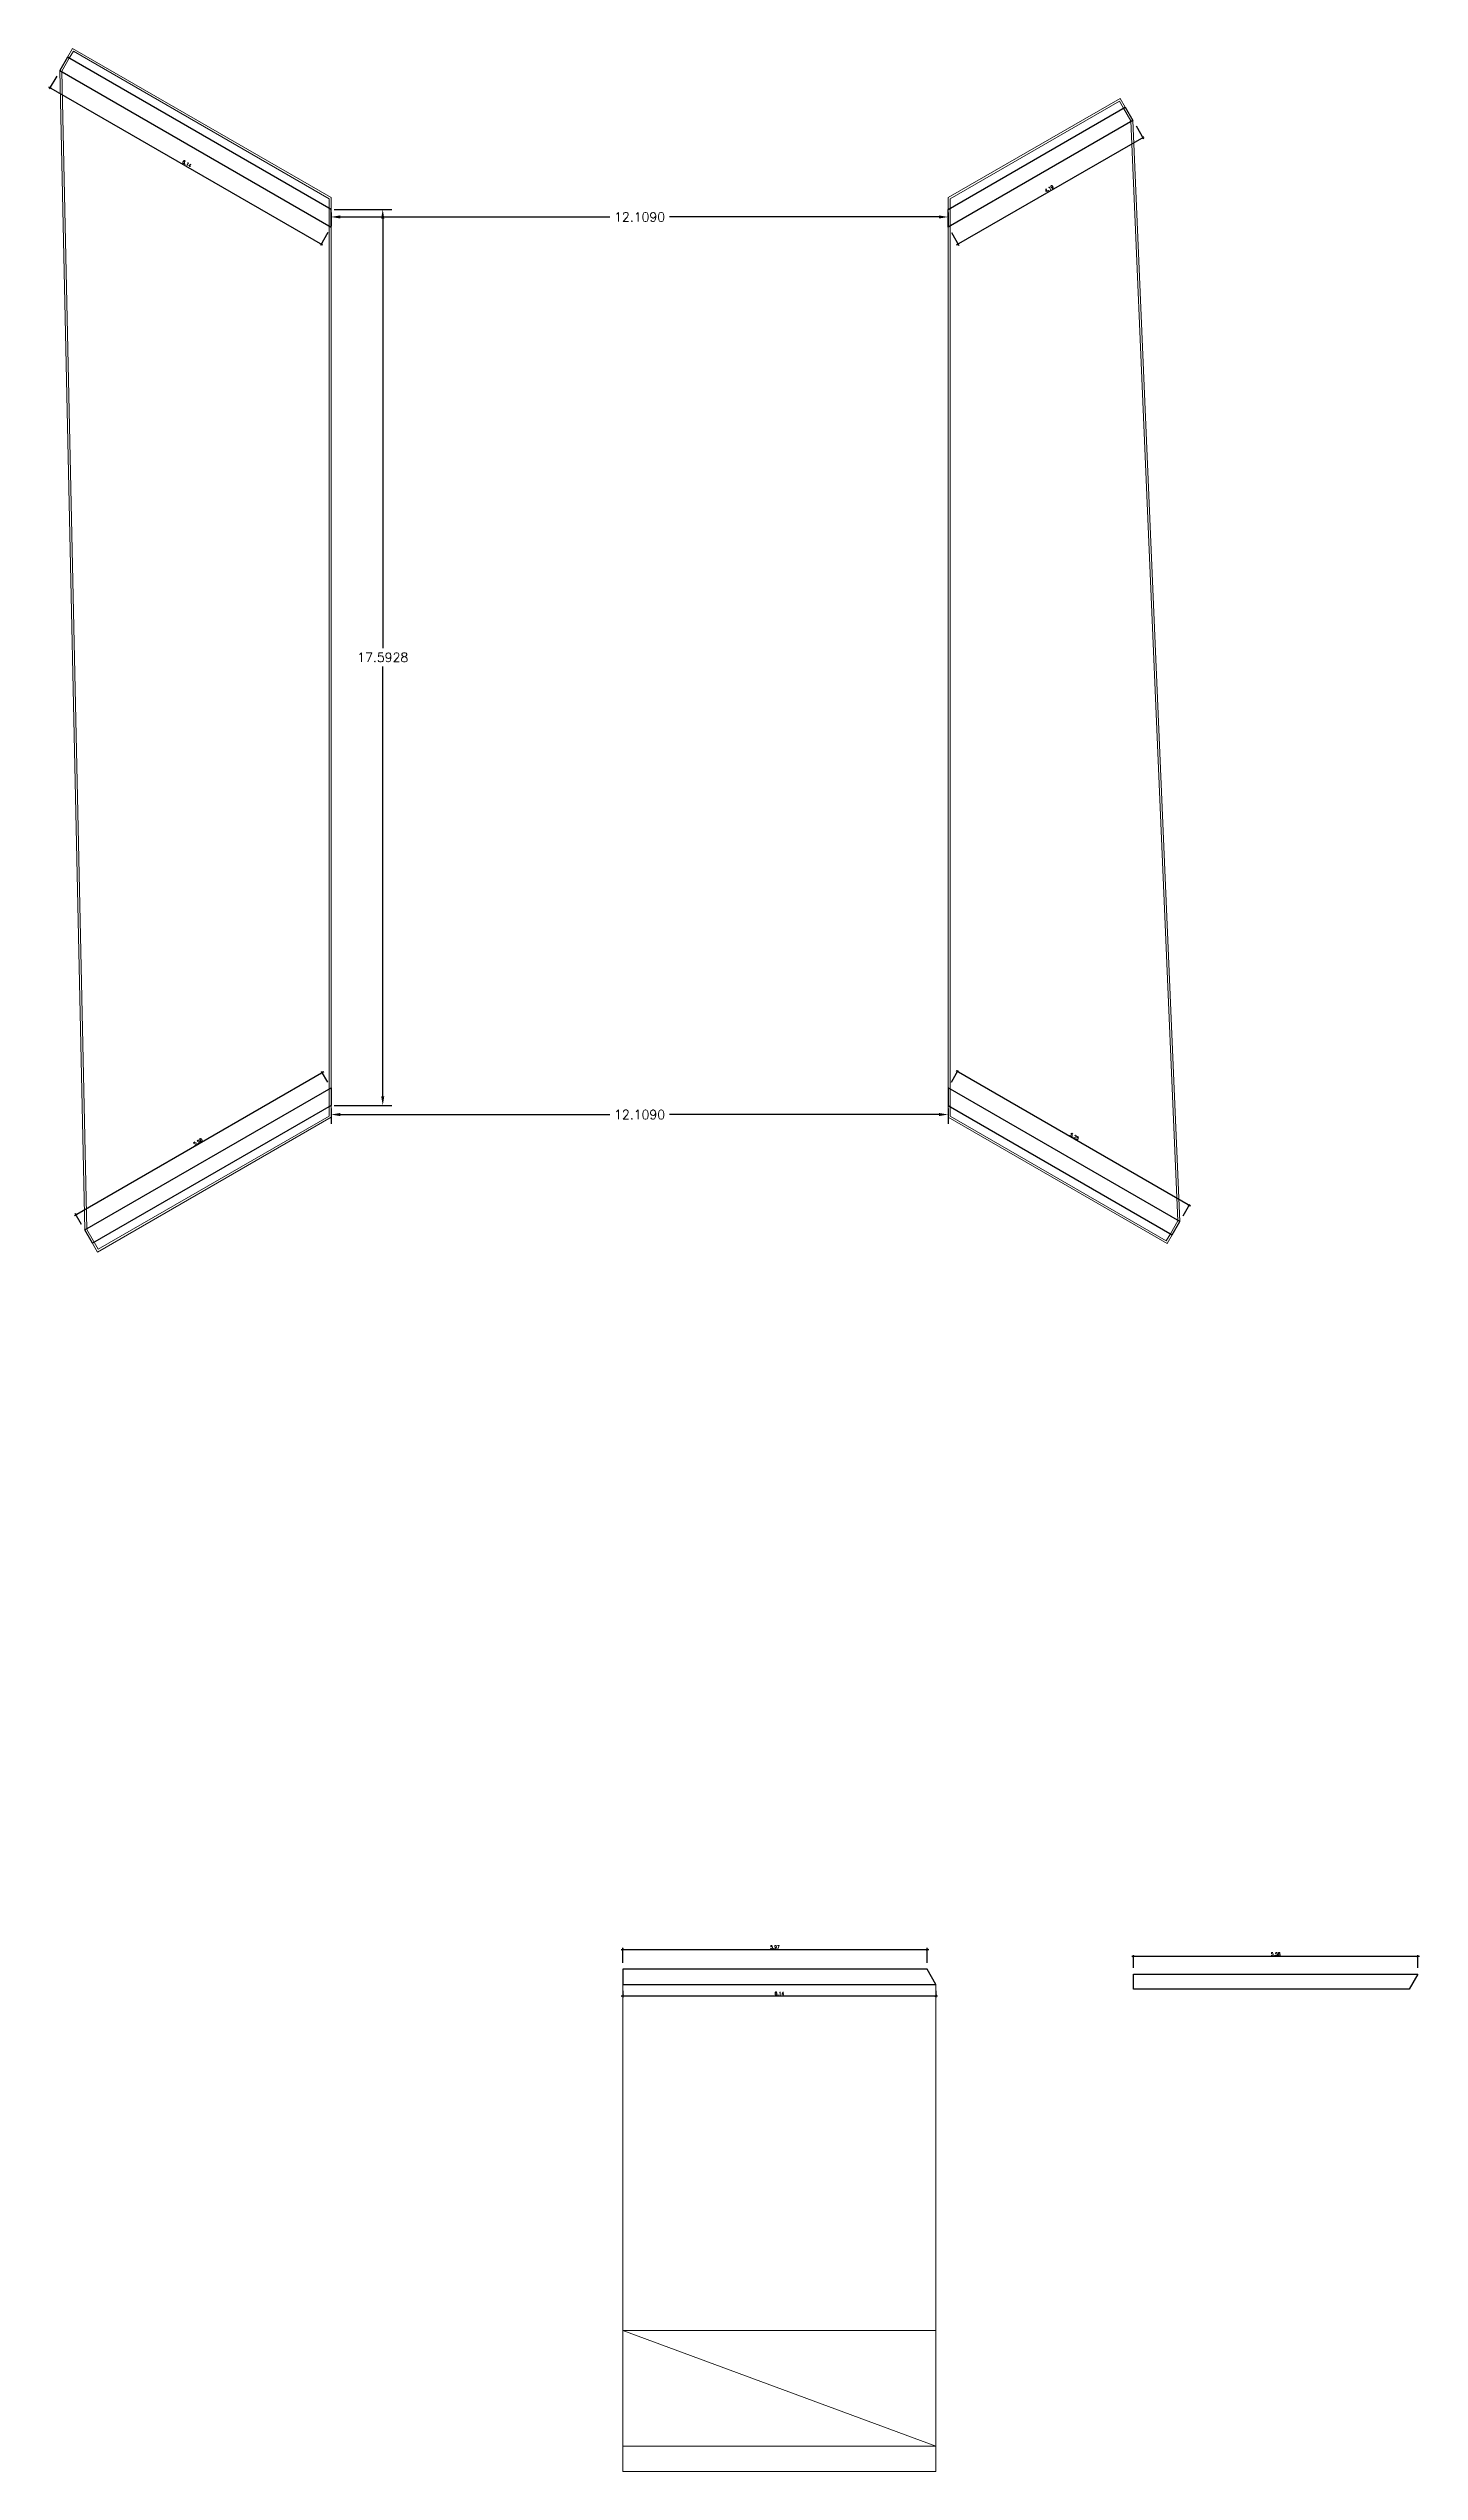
# Model space of a CAD drawing. Header units: metres. Extents: x 1291 to 1536, y 1774 to 1932.
# Drawn here: x 1431.82 to 1458.72, y 1881.68 to 1929.26 of the extents above; entities that cross this region are included whole.
import ezdxf

# ---------------------------------------------------------------- set-up
doc = ezdxf.new("R2010")
doc.units = ezdxf.units.M
doc.layers.add('Layer1', color=6, linetype='Continuous', lineweight=20)
doc.layers.add('YPSOM_CONTORNO AZUL', color=164, linetype='Continuous')
doc.styles.get("Standard").update_dxf_attribs({"font": 'simplex.shx'})
doc.styles.add('YPSOM-TEXTO', font='romans.shx')
doc.dimstyles.get("Standard").update_dxf_attribs({"dimtxt": 0.18, "dimasz": 0.18, "dimexe": 0.18, "dimexo": 0.0625, "dimgap": 0.09, "dimtad": 0, "dimtih": 1, "dimtoh": 1, "dimdec": 4, "dimzin": 0, "dimdsep": 46, "dimtxsty": 'Standard', "dimcen": 0.09, "dimadec": 0, "dimazin": 0, "dimtfac": 1, "dimtdec": 4, "dimtofl": 0, "dimtmove": 0, "dimatfit": 3, "dimfxl": 1, "dimtolj": 1, "dimtzin": 0, "dimarcsym": 0})
doc.dimstyles.new('YPSOM_25', dxfattribs={"dimscale": 0.025, "dimtxt": 2.5, "dimasz": 1.75, "dimexe": 1.25, "dimexo": 5, "dimtad": 1, "dimzin": 1, "dimdsep": 46, "dimtxsty": 'YPSOM-TEXTO', "dimblk": 'ARCHTICK', "dimcen": 0, "dimdle": 1.25, "dimclrd": 1, "dimclre": 9, "dimclrt": 2, "dimadec": 0, "dimazin": 0, "dimtfac": 1, "dimtmove": 0, "dimatfit": 3, "dimfxl": 1, "dimarcsym": 0})

# ---------------------------------------------------------------- blocks, each defined once
blk = doc.blocks.new('*D403')
at = {"layer": 'Defpoints', "color": 0, "transparency": 16777216}
for p in [(1437.365, 1926.097), (1438.379, 1926.097), (1437.365, 1908.504)]:
    blk.add_point(p, dxfattribs=at)
at = {"layer": 'Layer1', "color": 0, "lineweight": -2, "transparency": 16777216}
for p, q in [((1437.427, 1926.097), (1438.559, 1926.097)), ((1438.379, 1925.917), (1438.379, 1917.481)), ((1438.379, 1908.684), (1438.379, 1917.121)), ((1437.427, 1908.504), (1438.559, 1908.504))]:
    blk.add_line(p, q, dxfattribs=at)
at = {"layer": 'Layer1', "color": 0, "transparency": 16777216}
for points in [[(1438.349, 1925.917), (1438.409, 1925.917), (1438.379, 1926.097)], [(1438.349, 1908.684), (1438.409, 1908.684), (1438.379, 1908.504)]]:
    blk.add_solid(points, dxfattribs=at)
at = {"layer": 'Layer1', "color": 0, "transparency": 16777216, "insert": (1438.379, 1917.301), "char_height": 0.18, "attachment_point": 5}
blk.add_mtext('\\A1;17.5928', dxfattribs=at)
blk = doc.blocks.new('*D404')
at = {"layer": 'Defpoints', "color": 0, "transparency": 16777216}
for p in [(1437.365, 1926.097), (1449.474, 1926.097), (1449.474, 1925.948)]:
    blk.add_point(p, dxfattribs=at)
at = {"layer": 'Layer1', "color": 0, "lineweight": -2, "transparency": 16777216}
for p, q in [((1437.365, 1926.035), (1437.365, 1925.768)), ((1437.545, 1925.948), (1442.832, 1925.948)), ((1449.294, 1925.948), (1444.006, 1925.948)), ((1449.474, 1926.035), (1449.474, 1925.768))]:
    blk.add_line(p, q, dxfattribs=at)
at = {"layer": 'Layer1', "color": 0, "transparency": 16777216}
for points in [[(1437.545, 1925.978), (1437.545, 1925.918), (1437.365, 1925.948)], [(1449.294, 1925.978), (1449.294, 1925.918), (1449.474, 1925.948)]]:
    blk.add_solid(points, dxfattribs=at)
at = {"layer": 'Layer1', "color": 0, "transparency": 16777216, "insert": (1443.419, 1925.948), "char_height": 0.18, "attachment_point": 5}
blk.add_mtext('\\A1;12.1090', dxfattribs=at)
blk = doc.blocks.new('*D405')
at = {"layer": 'Defpoints', "color": 0, "transparency": 16777216}
for p in [(1437.365, 1908.504), (1449.474, 1908.504), (1449.474, 1908.326)]:
    blk.add_point(p, dxfattribs=at)
at = {"layer": 'Layer1', "color": 0, "lineweight": -2, "transparency": 16777216}
for p, q in [((1437.365, 1908.442), (1437.365, 1908.146)), ((1437.545, 1908.326), (1442.832, 1908.326)), ((1449.294, 1908.326), (1444.006, 1908.326)), ((1449.474, 1908.442), (1449.474, 1908.146))]:
    blk.add_line(p, q, dxfattribs=at)
at = {"layer": 'Layer1', "color": 0, "transparency": 16777216}
for points in [[(1437.545, 1908.356), (1437.545, 1908.296), (1437.365, 1908.326)], [(1449.294, 1908.356), (1449.294, 1908.296), (1449.474, 1908.326)]]:
    blk.add_solid(points, dxfattribs=at)
at = {"layer": 'Layer1', "color": 0, "transparency": 16777216, "insert": (1443.419, 1908.326), "char_height": 0.18, "attachment_point": 5}
blk.add_mtext('\\A1;12.1090', dxfattribs=at)
blk = doc.blocks.new('_ArchTick')
at = {"color": 0, "linetype": 'ByBlock', "const_width": 0.15}
blk.add_lwpolyline([(-0.5, -0.5), (0.5, 0.5)], dxfattribs=at)
blk = doc.blocks.new('*D449')
at = {"layer": 'Defpoints', "color": 0, "transparency": 16777216}
for p in [(1449.061, 1891.934), (1443.09, 1891.545), (1449.061, 1891.545)]:
    blk.add_point(p, dxfattribs=at)
at = {"layer": 'Layer1', "color": 1, "lineweight": -2, "transparency": 16777216}
blk.add_line((1443.059, 1891.934), (1449.092, 1891.934), dxfattribs=at)
at = {"layer": 'Layer1', "color": 9, "lineweight": -2, "transparency": 16777216}
for p, q in [((1443.09, 1891.67), (1443.09, 1891.965)), ((1449.061, 1891.67), (1449.061, 1891.965))]:
    blk.add_line(p, q, dxfattribs=at)
at = {"layer": 'Layer1', "color": 1, "lineweight": -2, "transparency": 16777216, "xscale": 0.04375, "yscale": 0.04375, "zscale": 0.04375, "rotation": 180}
blk.add_blockref('_ArchTick', (1443.09, 1891.934), dxfattribs=at)
at = {"layer": 'Layer1', "color": 1, "lineweight": -2, "transparency": 16777216, "xscale": 0.04375, "yscale": 0.04375, "zscale": 0.04375}
blk.add_blockref('_ArchTick', (1449.061, 1891.934), dxfattribs=at)
at = {"layer": 'Layer1', "color": 2, "transparency": 16777216, "insert": (1446.075, 1891.981), "char_height": 0.0625, "attachment_point": 5, "style": 'YPSOM-TEXTO'}
blk.add_mtext('5.97', dxfattribs=at)
blk = doc.blocks.new('*D450')
at = {"layer": 'Defpoints', "color": 0, "transparency": 16777216}
for p in [(1443.09, 1891.245), (1449.234, 1891.245), (1449.234, 1891.022)]:
    blk.add_point(p, dxfattribs=at)
at = {"layer": 'Layer1', "color": 1, "lineweight": -2, "transparency": 16777216}
blk.add_line((1443.059, 1891.022), (1449.265, 1891.022), dxfattribs=at)
at = {"layer": 'Layer1', "color": 9, "lineweight": -2, "transparency": 16777216}
for p, q in [((1443.09, 1891.12), (1443.09, 1890.991)), ((1449.234, 1891.12), (1449.234, 1890.991))]:
    blk.add_line(p, q, dxfattribs=at)
at = {"layer": 'Layer1', "color": 1, "lineweight": -2, "transparency": 16777216, "xscale": 0.04375, "yscale": 0.04375, "zscale": 0.04375, "rotation": 180}
blk.add_blockref('_ArchTick', (1443.09, 1891.022), dxfattribs=at)
at = {"layer": 'Layer1', "color": 1, "lineweight": -2, "transparency": 16777216, "xscale": 0.04375, "yscale": 0.04375, "zscale": 0.04375}
blk.add_blockref('_ArchTick', (1449.234, 1891.022), dxfattribs=at)
at = {"layer": 'Layer1', "color": 2, "transparency": 16777216, "insert": (1446.162, 1891.069), "char_height": 0.0625, "attachment_point": 5, "style": 'YPSOM-TEXTO'}
blk.add_mtext('6.14', dxfattribs=at)
blk = doc.blocks.new('*D451')
at = {"layer": 'Defpoints', "color": 0, "transparency": 16777216}
for p in [(1432.044, 1928.823), (1437.365, 1925.751), (1437.172, 1925.417)]:
    blk.add_point(p, dxfattribs=at)
at = {"layer": 'Layer1', "color": 9, "lineweight": -2, "transparency": 16777216}
for p, q in [((1431.981, 1928.715), (1431.836, 1928.463)), ((1437.302, 1925.642), (1437.157, 1925.39))]:
    blk.add_line(p, q, dxfattribs=at)
at = {"layer": 'Layer1', "color": 1, "lineweight": -2, "transparency": 16777216}
blk.add_line((1431.824, 1928.505), (1437.199, 1925.402), dxfattribs=at)
at = {"layer": 'Layer1', "color": 1, "lineweight": -2, "transparency": 16777216, "xscale": 0.04375, "yscale": 0.04375, "zscale": 0.04375}
for p, rotation in [((1431.851, 1928.49), 150.0000000210966), ((1437.172, 1925.417), 330.0000000210966)]:
    blk.add_blockref('_ArchTick', p, dxfattribs=dict(at, rotation=rotation))
at = {"layer": 'Layer1', "color": 2, "transparency": 16777216, "insert": (1434.535, 1926.994), "char_height": 0.0625, "attachment_point": 5, "rotation": 330, "style": 'YPSOM-TEXTO'}
blk.add_mtext('6.14', dxfattribs=at)
blk = doc.blocks.new('*D452')
at = {"layer": 'Defpoints', "color": 0, "transparency": 16777216}
for p in [(1437.365, 1908.851), (1432.36, 1906.356), (1432.531, 1906.06)]:
    blk.add_point(p, dxfattribs=at)
at = {"layer": 'Layer1', "color": 1, "lineweight": -2, "transparency": 16777216}
blk.add_line((1437.221, 1909.162), (1432.333, 1906.34), dxfattribs=at)
at = {"layer": 'Layer1', "color": 9, "lineweight": -2, "transparency": 16777216}
for p, q in [((1437.302, 1908.959), (1437.178, 1909.174)), ((1432.469, 1906.168), (1432.345, 1906.383))]:
    blk.add_line(p, q, dxfattribs=at)
at = {"layer": 'Layer1', "color": 1, "lineweight": -2, "transparency": 16777216, "xscale": 0.04375, "yscale": 0.04375, "zscale": 0.04375}
for p, rotation in [((1437.194, 1909.147), 30.00000002053618), ((1432.36, 1906.356), 210.0000000205362)]:
    blk.add_blockref('_ArchTick', p, dxfattribs=dict(at, rotation=rotation))
at = {"layer": 'Layer1', "color": 2, "transparency": 16777216, "insert": (1434.754, 1907.792), "char_height": 0.0625, "attachment_point": 5, "rotation": 30, "style": 'YPSOM-TEXTO'}
blk.add_mtext('5.58', dxfattribs=at)
blk = doc.blocks.new('*D453')
at = {"layer": 'Defpoints', "color": 0, "transparency": 16777216}
for p in [(1453.11, 1891.794), (1453.11, 1891.452), (1458.691, 1891.452)]:
    blk.add_point(p, dxfattribs=at)
at = {"layer": 'Layer1', "color": 1, "lineweight": -2, "transparency": 16777216}
blk.add_line((1458.722, 1891.794), (1453.079, 1891.794), dxfattribs=at)
at = {"layer": 'Layer1', "color": 9, "lineweight": -2, "transparency": 16777216}
for p, q in [((1453.11, 1891.577), (1453.11, 1891.825)), ((1458.691, 1891.577), (1458.691, 1891.825))]:
    blk.add_line(p, q, dxfattribs=at)
at = {"layer": 'Layer1', "color": 1, "lineweight": -2, "transparency": 16777216, "xscale": 0.04375, "yscale": 0.04375, "zscale": 0.04375}
for p, rotation in [((1453.11, 1891.794), 179.9999999999976), ((1458.691, 1891.794), 359.9999999999977)]:
    blk.add_blockref('_ArchTick', p, dxfattribs=dict(at, rotation=rotation))
at = {"layer": 'Layer1', "color": 2, "transparency": 16777216, "insert": (1455.901, 1891.841), "char_height": 0.0625, "attachment_point": 5, "style": 'YPSOM-TEXTO'}
blk.add_mtext('5.58', dxfattribs=at)
blk = doc.blocks.new('*D454')
at = {"layer": 'Defpoints', "color": 0, "transparency": 16777216}
for p in [(1453.099, 1927.843), (1453.292, 1927.508), (1449.474, 1925.751)]:
    blk.add_point(p, dxfattribs=at)
at = {"layer": 'Layer1', "color": 9, "lineweight": -2, "transparency": 16777216}
for p, q in [((1453.161, 1927.735), (1453.308, 1927.481)), ((1449.536, 1925.642), (1449.683, 1925.388))]:
    blk.add_line(p, q, dxfattribs=at)
at = {"layer": 'Layer1', "color": 1, "lineweight": -2, "transparency": 16777216}
blk.add_line((1449.64, 1925.4), (1453.319, 1927.524), dxfattribs=at)
at = {"layer": 'Layer1', "color": 1, "lineweight": -2, "transparency": 16777216, "xscale": 0.04375, "yscale": 0.04375, "zscale": 0.04375}
for p, rotation in [((1453.292, 1927.508), 30.00000002011892), ((1449.667, 1925.415), 210.0000000201189)]:
    blk.add_blockref('_ArchTick', p, dxfattribs=dict(at, rotation=rotation))
at = {"layer": 'Layer1', "color": 2, "transparency": 16777216, "insert": (1451.456, 1926.502), "char_height": 0.0625, "attachment_point": 5, "rotation": 30, "style": 'YPSOM-TEXTO'}
blk.add_mtext('4.19', dxfattribs=at)
blk = doc.blocks.new('*D455')
at = {"layer": 'Defpoints', "color": 0, "transparency": 16777216}
for p in [(1449.656, 1909.167), (1449.474, 1908.851), (1454.019, 1906.226)]:
    blk.add_point(p, dxfattribs=at)
at = {"layer": 'Layer1', "color": 9, "lineweight": -2, "transparency": 16777216}
for p, q in [((1449.536, 1908.959), (1449.672, 1909.194)), ((1454.082, 1906.335), (1454.217, 1906.569))]:
    blk.add_line(p, q, dxfattribs=at)
at = {"layer": 'Layer1', "color": 1, "lineweight": -2, "transparency": 16777216}
blk.add_line((1454.229, 1906.527), (1449.629, 1909.182), dxfattribs=at)
at = {"layer": 'Layer1', "color": 1, "lineweight": -2, "transparency": 16777216, "xscale": 0.04375, "yscale": 0.04375, "zscale": 0.04375}
for p, rotation in [((1449.656, 1909.167), 150.0000000184892), ((1454.202, 1906.542), 330.0000000184892)]:
    blk.add_blockref('_ArchTick', p, dxfattribs=dict(at, rotation=rotation))
at = {"layer": 'Layer1', "color": 2, "transparency": 16777216, "insert": (1451.952, 1907.895), "char_height": 0.0625, "attachment_point": 5, "rotation": 330, "style": 'YPSOM-TEXTO'}
blk.add_mtext('5.25', dxfattribs=at)

msp = doc.modelspace()

# ---------------------------------------------------------------- linework, layer by layer
at = {"layer": 'Layer1', "color": 4}
for p, q in [((1443.08982, 1891.24507), (1443.08982, 1881.68483)), ((1449.23417, 1891.24507), (1449.23417, 1881.68483)), ((1443.08982, 1884.45483), (1449.23417, 1884.45483)), ((1443.08982, 1882.18483), (1449.23417, 1882.18483)), ((1443.08982, 1881.68483), (1449.23417, 1881.68483))]:
    msp.add_line(p, q, dxfattribs=at)
at = {"layer": 'Layer1'}
for points in [[(1432.2936, 1929.25582), (1437.36477, 1926.32798), (1437.36477, 1926.09704), (1437.36477, 1925.75063), (1437.36477, 1908.85063), (1437.36477, 1908.50422), (1437.36477, 1908.27328), (1432.7812, 1905.62695), (1432.5312, 1906.05997), (1432.0436, 1928.8228), (1432.1936, 1929.08261)], [(1432.30825, 1929.20118), (1437.32477, 1926.30489), (1437.32477, 1926.09704), (1437.32477, 1925.75063), (1437.32477, 1908.85063), (1437.32477, 1908.50422), (1437.32477, 1908.29637), (1432.79584, 1905.6816), (1432.57097, 1906.07108), (1432.08384, 1928.81249), (1432.22825, 1929.06261)], [(1449.47377, 1926.32798), (1452.84851, 1928.27639), (1452.94851, 1928.10318), (1453.09851, 1927.84338), (1454.0192, 1906.22632), (1453.8692, 1905.96651), (1453.7692, 1905.79331), (1449.47377, 1908.27328), (1449.47377, 1908.50422), (1449.47377, 1908.85063), (1449.47377, 1925.75063), (1449.47377, 1926.09704)], [(1449.51377, 1926.30489), (1452.83387, 1928.22175), (1452.91387, 1928.08318), (1453.05896, 1927.83187), (1453.97874, 1906.23624), (1453.83456, 1905.98651), (1453.75456, 1905.84795), (1449.51377, 1908.29637), (1449.51377, 1908.50422), (1449.51377, 1908.85063), (1449.51377, 1925.75063), (1449.51377, 1926.09704)]]:
    msp.add_lwpolyline(points, close=True, dxfattribs=at)
at = {"layer": 'Layer1', "color": 5, "flags": 128}
msp.add_lwpolyline([(1443.08982, 1884.45483), (1449.23417, 1882.18483), (1449.23417, 1881.68483), (1443.08982, 1881.68483)], close=True, dxfattribs=at)
at = {"layer": 'YPSOM_CONTORNO AZUL'}
for points in [[(1437.36477, 1925.75063), (1437.36477, 1926.09704), (1432.1936, 1929.08261), (1432.0436, 1928.8228), (1437.36477, 1925.75063)], [(1449.47377, 1925.75063), (1449.47377, 1926.09704), (1452.94851, 1928.10318), (1453.09851, 1927.84338), (1449.47377, 1925.75063)], [(1432.5312, 1906.05997), (1437.36477, 1908.85063), (1437.36477, 1908.50422), (1432.6812, 1905.80016), (1432.5312, 1906.05997)], [(1449.47377, 1908.85063), (1449.47377, 1908.50422), (1453.8692, 1905.96651), (1454.0192, 1906.22632), (1449.47377, 1908.85063)], [(1449.23417, 1891.24507), (1449.06096, 1891.54507), (1443.08982, 1891.54507), (1443.08982, 1891.24507), (1449.23417, 1891.24507)], [(1453.10992, 1891.45221), (1458.69124, 1891.45221), (1458.51804, 1891.15221), (1453.10992, 1891.15221), (1453.10992, 1891.45221)]]:
    msp.add_lwpolyline(points, dxfattribs=at)

# ---------------------------------------------------------------- dimensions: what is measured, and where the dimension line sits
at = {"layer": 'Layer1', "color": 5}
for p1, p2, distance, picture, middle in [((1432.0436, 1928.8228), (1437.36477, 1925.75063), -0.38473, '*D451', (1434.53526, 1926.99413)), ((1449.47377, 1925.75063), (1453.09851, 1927.84338), -0.38708, '*D454', (1451.45624, 1926.50238)), ((1437.36477, 1908.85063), (1432.5312, 1906.05997), -0.34191, '*D452', (1434.75359, 1907.79199)), ((1454.0192, 1906.22632), (1449.47377, 1908.85063), -0.36481, '*D455', (1451.95233, 1907.895)), ((1458.69124, 1891.45221), (1453.10992, 1891.45221), -0.34191, '*D453', (1455.90058, 1891.84099))]:
    dim = msp.add_aligned_dim(p1=p1, p2=p2, distance=distance, dimstyle='YPSOM_25', dxfattribs=at)
    dim.commit()
    dim.dimension.update_dxf_attribs({"geometry": picture, "text_midpoint": middle})
at = {"layer": 'Layer1'}
for p1, p2, distance, picture, middle in [((1437.36477, 1908.50422), (1437.36477, 1926.09704), -1.01409, '*D403', (1438.37886, 1917.30063)), ((1437.36477, 1926.09704), (1449.47377, 1926.09704), -0.14921, '*D404', (1443.41927, 1925.94783)), ((1437.36477, 1908.50422), (1449.47377, 1908.50424), -0.17849, '*D405', (1443.41927, 1908.32574))]:
    dim = msp.add_aligned_dim(p1=p1, p2=p2, distance=distance, dimstyle='Standard', dxfattribs=at)
    dim.commit()
    dim.dimension.update_dxf_attribs({"geometry": picture, "text_midpoint": middle})
at = {"layer": 'Layer1', "color": 4}
for p1, p2, distance, picture, middle in [((1443.08982, 1891.54507), (1449.06096, 1891.54507), 0.3887, '*D449', (1446.07539, 1891.98064)), ((1443.08982, 1891.24507), (1449.23417, 1891.24507), -0.22263, '*D450', (1446.16199, 1891.06932))]:
    dim = msp.add_aligned_dim(p1=p1, p2=p2, distance=distance, dimstyle='YPSOM_25', dxfattribs=at)
    dim.commit()
    dim.dimension.update_dxf_attribs({"geometry": picture, "text_midpoint": middle})

doc.saveas('drawing.dxf')
